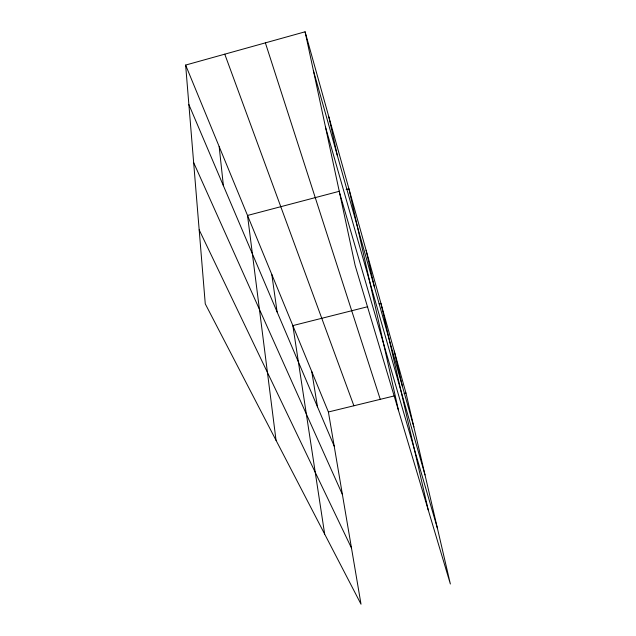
<?xml version="1.0" encoding="UTF-8"?>
<svg xmlns="http://www.w3.org/2000/svg" width="636" height="636" viewBox="0 0 636 636"><rect width="100%" height="100%" fill="white"/><g stroke="black" fill="none" stroke-linecap="round" stroke-linejoin="round"><path stroke-width="0.95" d="M185.633 65.071L328.399 411.985L361.017 604.2L205.261 303.841L185.633 65.071L305.089 31.8L405.983 393.064L450.368 584.007L355.127 265.419L305.089 31.8M339.568 191.221L247.523 215.461L276.048 440.358M346.119 189.496L348.918 188.757L398.549 410.657M367.735 306.703L292.854 325.6L324.662 534.089M379.048 303.849L380.932 303.372L428.227 509.953M328.399 411.985L394.551 395.854M404.075 393.525L405.983 393.064M199.171 229.835L351.493 548.065M193.646 162.585L342.399 494.458M188.876 104.582L334.194 446.114M224.77 54.171L353.886 405.768M265.379 42.858L380.256 399.336M339.592 192.875L437.393 528.198M325.489 127.057L425.015 474.949M313.349 70.373L413.853 426.939M394.272 351.128L402.342 386.092M366.082 250.21L374.469 287.202M328.86 116.913L337.295 155.335M311.775 371.575L317.483 406.841M271.81 274.482L277.105 311.934M219.166 146.558L223.395 185.704"/></g></svg>
